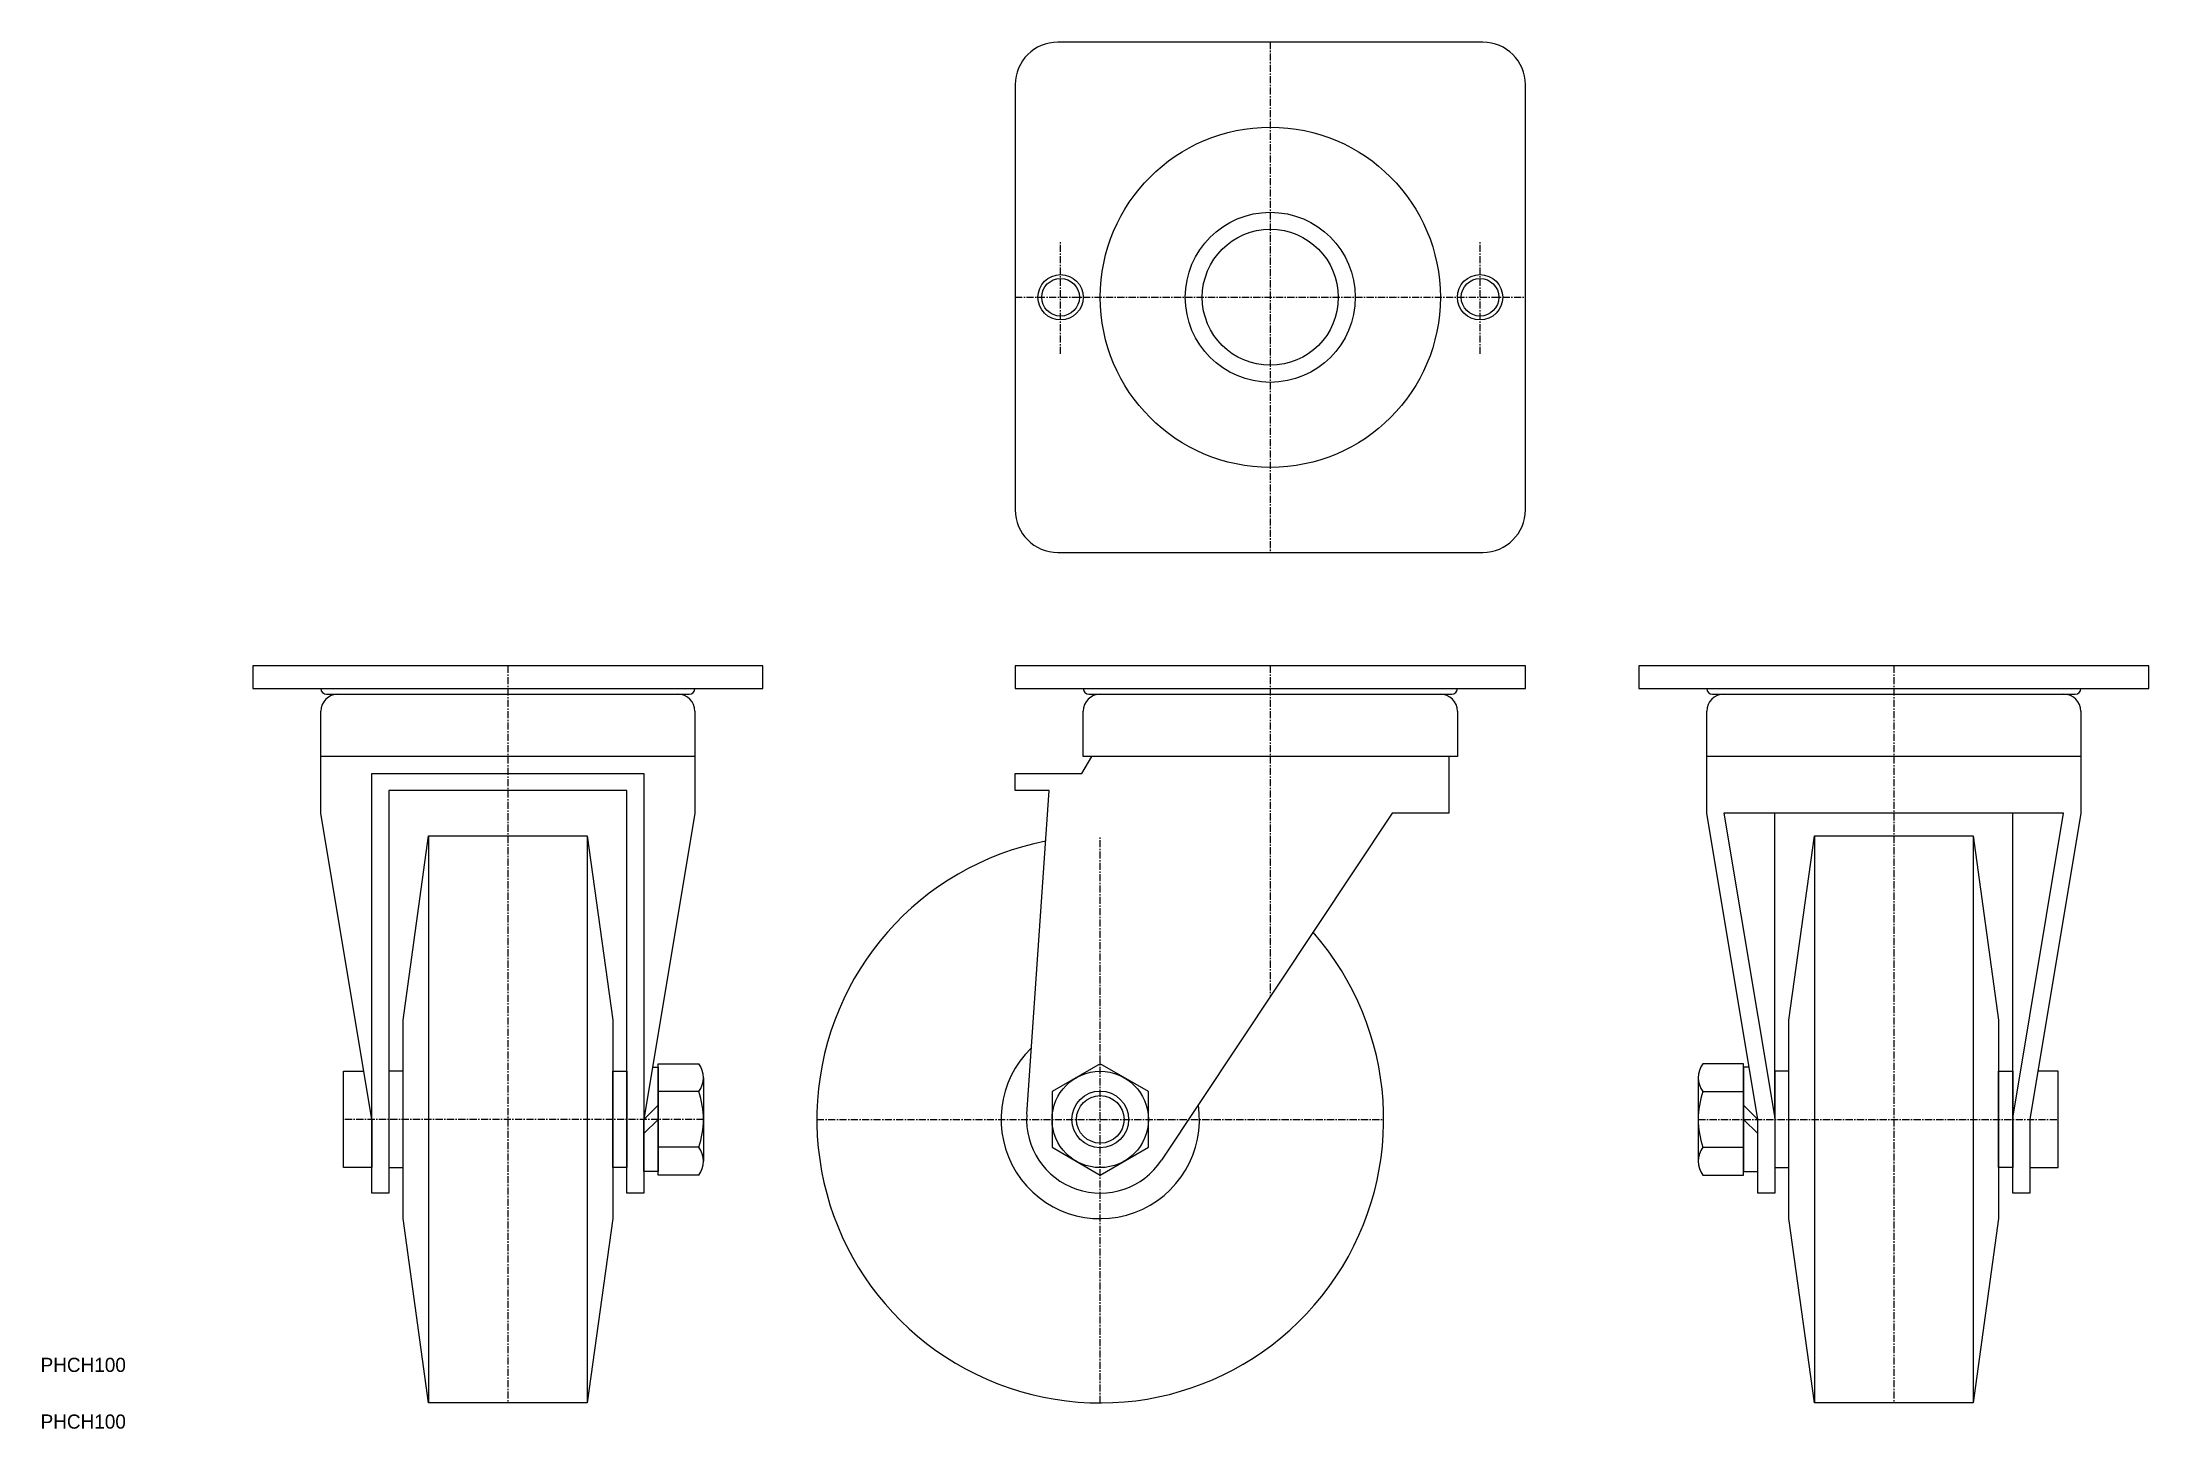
# Model space of a CAD drawing. Extents: x 40 to 412, y 30 to 275.
import ezdxf

# ---------------------------------------------------------------- set-up
doc = ezdxf.new("R2010")
doc.units = 0
doc.linetypes.add('CENTER', pattern=[2, 1.25, -0.25, 0.25, -0.25])
doc.linetypes.add('CENTER2', pattern=[28.575, 19.05, -3.175, 3.175, -3.175])
doc.layers.get('0').update_dxf_attribs({"linetype": 'CONTINUOUS'})
doc.layers.add('CENTER', color=1, linetype='CENTER2')

msp = doc.modelspace()

# ---------------------------------------------------------------- linework, layer by layer
at = {"color": 7, "linetype": 'CONTINUOUS'}
for p, q in [((294.45, 274.54), (219.45, 274.54)), ((211.95, 267.04), (211.95, 192.04)), ((301.95, 192.04), (301.95, 267.04)), ((219.45, 184.54), (294.45, 184.54)), ((167.45, 164.54), (77.45, 164.54)), ((77.45, 164.54), (77.45, 160.54)), ((167.45, 160.54), (167.45, 164.54)), ((301.95, 164.54), (211.95, 164.54)), ((211.95, 164.54), (211.95, 160.54)), ((301.95, 160.54), (301.95, 164.54)), ((411.95, 164.54), (321.95, 164.54)), ((321.95, 164.54), (321.95, 160.54)), ((411.95, 160.54), (411.95, 164.54)), ((77.45, 160.54), (167.45, 160.54)), ((89.45, 160.54), (89.45, 160.54)), ((155.45, 160.54), (155.45, 160.54)), ((211.95, 160.54), (301.95, 160.54)), ((223.95, 160.54), (223.95, 160.54)), ((289.95, 160.54), (289.95, 160.54)), ((321.95, 160.54), (411.95, 160.54)), ((333.95, 160.54), (333.95, 160.54)), ((399.95, 160.54), (399.95, 160.54)), ((89.45, 148.54), (89.45, 156.54)), ((90.45, 159.54), (154.45, 159.54)), ((92.45, 159.54), (152.45, 159.54)), ((155.45, 156.54), (155.45, 148.54)), ((223.95, 148.54), (223.95, 156.54)), ((224.95, 159.54), (288.95, 159.54)), ((226.95, 159.54), (286.95, 159.54)), ((289.95, 156.54), (289.95, 148.54)), ((333.95, 148.54), (333.95, 156.54)), ((334.95, 159.54), (398.95, 159.54)), ((336.95, 159.54), (396.95, 159.54)), ((399.95, 156.54), (399.95, 148.54)), ((89.45, 138.54), (89.45, 148.54)), ((155.45, 148.54), (89.45, 148.54)), ((98.45, 71.54), (98.45, 145.54)), ((98.45, 145.54), (146.45, 145.54)), ((146.45, 145.54), (146.45, 71.54)), ((155.45, 148.54), (155.45, 138.54)), ((211.95, 142.54), (211.95, 145.54)), ((211.95, 145.54), (223.72, 145.54)), ((223.72, 145.54), (225.45, 148.54)), ((289.95, 148.54), (223.95, 148.54)), ((288.45, 148.54), (288.45, 138.54)), ((333.95, 138.54), (333.95, 148.54)), ((399.95, 148.54), (333.95, 148.54)), ((399.95, 148.54), (399.95, 138.54)), ((143.45, 142.54), (101.45, 142.54)), ((101.45, 142.54), (101.45, 71.54)), ((143.45, 71.54), (143.45, 142.54)), ((217.95, 142.54), (211.95, 142.54)), ((213.98, 85.44), (217.95, 142.54)), ((98.45, 84.54), (89.45, 138.54)), ((155.45, 138.54), (146.45, 84.54)), ((278.45, 138.54), (237.78, 77.35)), ((288.45, 138.54), (278.45, 138.54)), ((342.95, 84.54), (333.95, 138.54)), ((396.91, 138.54), (336.99, 138.54)), ((336.99, 138.54), (345.95, 84.79)), ((345.95, 84.79), (345.95, 138.54)), ((387.95, 84.79), (387.95, 138.54)), ((387.95, 84.79), (396.91, 138.54)), ((399.95, 138.54), (390.95, 84.54)), ((103.95, 102.04), (108.45, 134.54)), ((108.45, 134.54), (108.45, 34.54)), ((108.45, 134.54), (136.45, 134.54)), ((136.45, 134.54), (136.45, 34.54)), ((136.45, 134.54), (140.95, 102.04)), ((348.45, 102.04), (352.95, 134.54)), ((352.95, 134.54), (352.95, 34.54)), ((352.95, 134.54), (380.95, 134.54)), ((380.95, 134.54), (380.95, 34.54)), ((380.95, 134.54), (385.45, 102.04)), ((103.95, 67.04), (103.95, 102.04)), ((140.95, 102.04), (140.95, 67.04)), ((348.45, 67.04), (348.45, 102.04)), ((385.45, 102.04), (385.45, 67.04)), ((93.45, 76.04), (93.45, 93.04)), ((93.45, 93.04), (97.03, 93.04)), ((103.95, 93.04), (101.45, 93.04)), ((101.45, 93.04), (101.45, 76.04)), ((103.95, 76.04), (103.95, 93.04)), ((140.95, 76.04), (140.95, 93.04)), ((140.95, 93.04), (143.45, 93.04)), ((143.45, 93.04), (143.45, 76.04)), ((147.98, 93.74), (148.95, 93.74)), ((148.95, 74.73), (148.95, 94.36)), ((148.95, 94.36), (156.12, 94.36)), ((148.95, 93.74), (148.95, 75.34)), ((226.95, 94.36), (218.45, 89.45)), ((235.45, 89.45), (226.95, 94.36)), ((340.45, 94.36), (333.27, 94.36)), ((340.45, 74.73), (340.45, 94.36)), ((341.42, 93.74), (340.45, 93.74)), ((340.45, 93.74), (340.45, 75.34)), ((348.45, 93.04), (345.95, 93.04)), ((345.95, 93.04), (345.95, 76.04)), ((348.45, 76.04), (348.45, 93.04)), ((385.45, 76.04), (385.45, 93.04)), ((385.45, 93.04), (387.95, 93.04)), ((387.95, 93.04), (387.95, 76.04)), ((395.95, 93.04), (392.37, 93.04)), ((395.95, 76.04), (395.95, 93.04)), ((156.12, 89.45), (148.95, 89.45)), ((156.95, 91.9), (156.95, 77.18)), ((218.45, 89.45), (218.45, 79.63)), ((235.45, 79.63), (235.45, 89.45)), ((332.45, 91.9), (332.45, 77.18)), ((333.27, 89.45), (340.45, 89.45)), ((146.45, 84.54), (148.95, 87.04)), ((342.95, 84.54), (340.45, 87.04)), ((98.45, 84.54), (98.45, 76.04)), ((146.45, 82.04), (148.95, 84.54)), ((146.45, 75.34), (146.45, 84.54)), ((342.95, 82.04), (340.45, 84.54)), ((342.95, 71.54), (342.95, 84.54)), ((342.95, 75.34), (342.95, 84.54)), ((345.95, 84.79), (345.95, 71.54)), ((387.95, 71.54), (387.95, 84.79)), ((390.95, 84.54), (390.95, 71.54)), ((390.95, 84.54), (390.95, 76.04)), ((156.12, 79.63), (148.95, 79.63)), ((218.45, 79.63), (226.95, 74.73)), ((226.95, 74.73), (235.45, 79.63)), ((333.27, 79.63), (340.45, 79.63)), ((98.45, 76.04), (93.45, 76.04)), ((101.45, 76.04), (103.95, 76.04)), ((143.45, 76.04), (140.95, 76.04)), ((148.95, 75.34), (146.45, 75.34)), ((156.12, 74.73), (148.95, 74.73)), ((333.27, 74.73), (340.45, 74.73)), ((340.45, 75.34), (342.95, 75.34)), ((345.95, 76.04), (348.45, 76.04)), ((387.95, 76.04), (385.45, 76.04)), ((390.95, 76.04), (395.95, 76.04)), ((101.45, 71.54), (98.45, 71.54)), ((146.45, 71.54), (143.45, 71.54)), ((345.95, 71.54), (342.95, 71.54)), ((390.95, 71.54), (387.95, 71.54)), ((108.45, 34.54), (103.95, 67.04)), ((140.95, 67.04), (136.45, 34.54)), ((352.95, 34.54), (348.45, 67.04)), ((385.45, 67.04), (380.95, 34.54)), ((136.45, 34.54), (108.45, 34.54)), ((380.95, 34.54), (352.95, 34.54))]:
    msp.add_line(p, q, dxfattribs=at)
for centre, radius in [((256.95, 229.54), 30), ((256.95, 229.54), 15), ((256.95, 229.54), 12), ((219.95, 229.54), 3.32), ((293.95, 229.54), 3.32), ((226.95, 84.54), 8.5), ((226.95, 84.54), 4.19)]:
    msp.add_circle(centre, radius, dxfattribs=at)
at = {"color": 3, "linetype": 'CONTINUOUS'}
for centre, radius in [((219.95, 229.54), 4), ((293.95, 229.54), 4), ((226.95, 84.54), 5)]:
    msp.add_circle(centre, radius, dxfattribs=at)
at = {"color": 7, "linetype": 'CONTINUOUS'}
for centre, radius, start, end in [((219.45, 267.04), 7.5, 90, 180), ((294.45, 267.04), 7.5, 360, 90), ((219.45, 192.04), 7.5, 180, 270), ((294.45, 192.04), 7.5, 270, 0), ((90.45, 160.54), 1, 180, 270), ((154.45, 160.54), 1, 270, 0), ((224.95, 160.54), 1, 180, 270), ((288.95, 160.54), 1, 270, 0), ((334.95, 160.54), 1, 180, 270), ((398.95, 160.54), 1, 270, 0), ((92.45, 156.54), 3, 90, 180), ((152.45, 156.54), 3, 360, 90), ((226.95, 156.54), 3, 90, 180), ((286.95, 156.54), 3, 360, 90), ((336.95, 156.54), 3, 90, 180), ((396.95, 156.54), 3, 360, 90), ((226.95, 84.54), 50, 101.1216, 41.3203), ((226.95, 84.54), 17.5, 134.0268, 8.4149), ((152.89, 91.9), 4.06, 322.8119, 37.1881), ((336.51, 91.9), 4.06, 142.8119, 217.1881), ((141.95, 84.54), 15, 340.9032, 19.0968), ((347.45, 84.54), 15, 160.9032, 199.0968), ((226.95, 84.54), 13, 176.0516, 326.3904), ((152.89, 77.18), 4.06, 322.8119, 37.1881), ((336.51, 77.18), 4.06, 142.8119, 217.1881)]:
    msp.add_arc(centre, radius, start, end, dxfattribs=at)
at = {"layer": 'CENTER', "color": 1, "linetype": 'CENTER'}
for p, q in [((256.95, 274.54), (256.95, 184.54)), ((219.95, 219.54), (219.95, 239.54)), ((293.95, 219.54), (293.95, 239.54)), ((211.95, 229.54), (301.95, 229.54)), ((122.45, 164.54), (122.45, 34.54)), ((256.95, 164.54), (256.95, 106.19)), ((366.95, 164.54), (366.95, 34.54)), ((226.95, 34.54), (226.95, 134.54)), ((156.95, 84.54), (93.45, 84.54)), ((176.95, 84.54), (276.95, 84.54)), ((332.45, 84.54), (395.95, 84.54))]:
    msp.add_line(p, q, dxfattribs=at)

# ---------------------------------------------------------------- texts
at = {"color": 7, "linetype": 'CONTINUOUS'}
for p in [(40, 40), (40, 30)]:
    msp.add_text('PHCH100', height=2.5, dxfattribs=at).set_placement(p)

doc.saveas('drawing.dxf')
